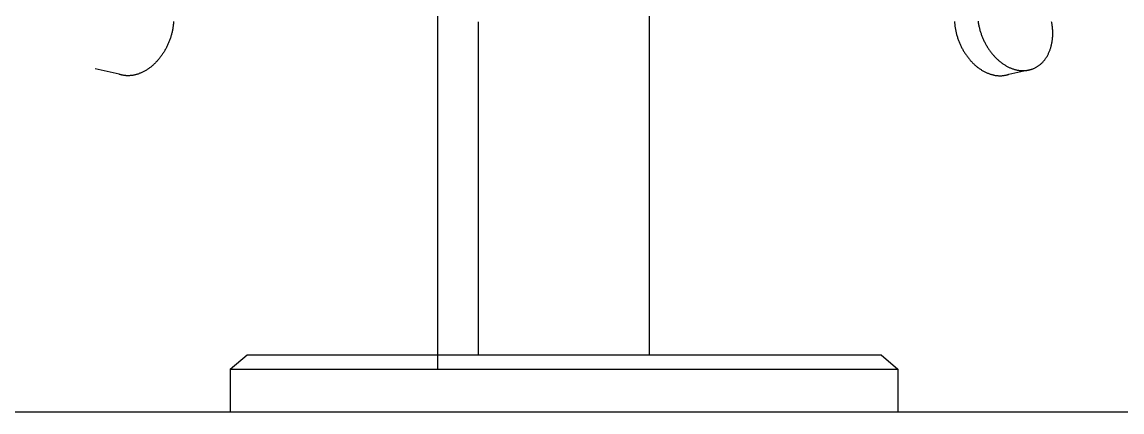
# Model space of a CAD drawing. Extents: x 10753 to 18704, y -5361 to 1140.
# Drawn here: x 11500.04 to 11506.07, y -3619.81 to -3617.67 of the extents above; entities that cross this region are included whole.
import ezdxf

# ---------------------------------------------------------------- set-up
doc = ezdxf.new("R2010")
doc.units = 0
doc.header["$LTSCALE"] = 30
doc.header["$MEASUREMENT"] = 0
doc.layers.add('bath', color=23, linetype='CONTINUOUS')

msp = doc.modelspace()

# ---------------------------------------------------------------- linework, layer by layer
at = {"layer": 'bath'}
for p, q in [((11502.32085, -3619.57184), (11502.32085, -3614.68073)), ((11503.47884, -3619.49443), (11503.47884, -3614.71716)), ((11500.87228, -3617.68334), (11500.87181, -3617.68785)), ((11500.87269, -3617.67883), (11500.87228, -3617.68334)), ((11500.87303, -3617.67434), (11500.87269, -3617.67883)), ((11500.87331, -3617.66985), (11500.87303, -3617.67434)), ((11502.54284, -3619.49443), (11502.54284, -3617.67214)), ((11505.14837, -3617.66985), (11505.14865, -3617.67434)), ((11505.14865, -3617.67434), (11505.149, -3617.67883)), ((11505.149, -3617.67883), (11505.1494, -3617.68334)), ((11505.1494, -3617.68334), (11505.14987, -3617.68785)), ((11505.27744, -3617.66905), (11505.2781, -3617.67357)), ((11505.2781, -3617.67357), (11505.27881, -3617.6781)), ((11505.27881, -3617.6781), (11505.27959, -3617.68263)), ((11505.27959, -3617.68263), (11505.28043, -3617.68715)), ((11505.28043, -3617.68715), (11505.28133, -3617.69168)), ((11505.68114, -3617.6764), (11505.6803, -3617.67187)), ((11505.68192, -3617.68093), (11505.68114, -3617.6764)), ((11505.68264, -3617.68545), (11505.68192, -3617.68093)), ((11505.68329, -3617.68998), (11505.68264, -3617.68545)), ((11500.86014, -3617.74654), (11500.85882, -3617.75101)), ((11500.8614, -3617.74205), (11500.86014, -3617.74654)), ((11500.8626, -3617.73756), (11500.8614, -3617.74205)), ((11500.86374, -3617.73306), (11500.8626, -3617.73756)), ((11500.86482, -3617.72855), (11500.86374, -3617.73306)), ((11500.86584, -3617.72404), (11500.86482, -3617.72855)), ((11500.8668, -3617.71952), (11500.86584, -3617.72404)), ((11500.8677, -3617.71499), (11500.8668, -3617.71952)), ((11500.86854, -3617.71047), (11500.8677, -3617.71499)), ((11500.86932, -3617.70594), (11500.86854, -3617.71047)), ((11500.87003, -3617.70141), (11500.86932, -3617.70594)), ((11500.87069, -3617.69689), (11500.87003, -3617.70141)), ((11500.87128, -3617.69237), (11500.87069, -3617.69689)), ((11500.87181, -3617.68785), (11500.87128, -3617.69237)), ((11505.14987, -3617.68785), (11505.1504, -3617.69237)), ((11505.1504, -3617.69237), (11505.15099, -3617.69689)), ((11505.15099, -3617.69689), (11505.15165, -3617.70141)), ((11505.15165, -3617.70141), (11505.15237, -3617.70594)), ((11505.15237, -3617.70594), (11505.15314, -3617.71047)), ((11505.15314, -3617.71047), (11505.15398, -3617.71499)), ((11505.15398, -3617.71499), (11505.15488, -3617.71952)), ((11505.15488, -3617.71952), (11505.15584, -3617.72404)), ((11505.15584, -3617.72404), (11505.15686, -3617.72855)), ((11505.15686, -3617.72855), (11505.15794, -3617.73306)), ((11505.15794, -3617.73306), (11505.15908, -3617.73756)), ((11505.15908, -3617.73756), (11505.16028, -3617.74205)), ((11505.16028, -3617.74205), (11505.16154, -3617.74654)), ((11505.16154, -3617.74654), (11505.16286, -3617.75101)), ((11505.28133, -3617.69168), (11505.28229, -3617.6962)), ((11505.28229, -3617.6962), (11505.28331, -3617.70071)), ((11505.28331, -3617.70071), (11505.28439, -3617.70522)), ((11505.28439, -3617.70522), (11505.28553, -3617.70972)), ((11505.28553, -3617.70972), (11505.28673, -3617.71422)), ((11505.28673, -3617.71422), (11505.28799, -3617.7187)), ((11505.28799, -3617.7187), (11505.28931, -3617.72317)), ((11505.28931, -3617.72317), (11505.29068, -3617.72762)), ((11505.29068, -3617.72762), (11505.29212, -3617.73206)), ((11505.29212, -3617.73206), (11505.29361, -3617.73649)), ((11505.29361, -3617.73649), (11505.29515, -3617.7409)), ((11505.29515, -3617.7409), (11505.29676, -3617.74528)), ((11505.29676, -3617.74528), (11505.29842, -3617.74965)), ((11505.68388, -3617.6945), (11505.68329, -3617.68998)), ((11505.68441, -3617.69902), (11505.68388, -3617.6945)), ((11505.68488, -3617.70353), (11505.68441, -3617.69902)), ((11505.68529, -3617.70803), (11505.68488, -3617.70353)), ((11505.68563, -3617.71253), (11505.68529, -3617.70803)), ((11505.68591, -3617.71701), (11505.68563, -3617.71253)), ((11505.68613, -3617.72149), (11505.68591, -3617.71701)), ((11505.68591, -3617.75237), (11505.68613, -3617.74801)), ((11505.68629, -3617.72595), (11505.68613, -3617.72149)), ((11505.68613, -3617.74801), (11505.68629, -3617.74364)), ((11505.68638, -3617.73039), (11505.68629, -3617.72595)), ((11505.68629, -3617.74364), (11505.68638, -3617.73924)), ((11505.68641, -3617.73483), (11505.68638, -3617.73039)), ((11505.68638, -3617.73924), (11505.68641, -3617.73483)), ((11500.83657, -3617.80741), (11500.83449, -3617.81157)), ((11500.83861, -3617.80321), (11500.83657, -3617.80741)), ((11500.84059, -3617.79899), (11500.83861, -3617.80321)), ((11500.84253, -3617.79474), (11500.84059, -3617.79899)), ((11500.8444, -3617.79047), (11500.84253, -3617.79474)), ((11500.84623, -3617.78617), (11500.8444, -3617.79047)), ((11500.848, -3617.78184), (11500.84623, -3617.78617)), ((11500.84971, -3617.77749), (11500.848, -3617.78184)), ((11500.85137, -3617.77312), (11500.84971, -3617.77749)), ((11500.85298, -3617.76874), (11500.85137, -3617.77312)), ((11500.85453, -3617.76433), (11500.85298, -3617.76874)), ((11500.85602, -3617.7599), (11500.85453, -3617.76433)), ((11500.85745, -3617.75546), (11500.85602, -3617.7599)), ((11500.85882, -3617.75101), (11500.85745, -3617.75546)), ((11505.16286, -3617.75101), (11505.16423, -3617.75546)), ((11505.16423, -3617.75546), (11505.16567, -3617.7599)), ((11505.16567, -3617.7599), (11505.16716, -3617.76433)), ((11505.16716, -3617.76433), (11505.16871, -3617.76874)), ((11505.16871, -3617.76874), (11505.17031, -3617.77312)), ((11505.17031, -3617.77312), (11505.17197, -3617.77749)), ((11505.17197, -3617.77749), (11505.17368, -3617.78184)), ((11505.17368, -3617.78184), (11505.17545, -3617.78617)), ((11505.17545, -3617.78617), (11505.17728, -3617.79047)), ((11505.17728, -3617.79047), (11505.17916, -3617.79474)), ((11505.17916, -3617.79474), (11505.18109, -3617.79899)), ((11505.18109, -3617.79899), (11505.18307, -3617.80321)), ((11505.18307, -3617.80321), (11505.18511, -3617.80741)), ((11505.18511, -3617.80741), (11505.1872, -3617.81157)), ((11505.29842, -3617.74965), (11505.30013, -3617.754)), ((11505.30013, -3617.754), (11505.3019, -3617.75833)), ((11505.3019, -3617.75833), (11505.30373, -3617.76263)), ((11505.30373, -3617.76263), (11505.30561, -3617.7669)), ((11505.30561, -3617.7669), (11505.30754, -3617.77115)), ((11505.30754, -3617.77115), (11505.30952, -3617.77537)), ((11505.30952, -3617.77537), (11505.31156, -3617.77957)), ((11505.31156, -3617.77957), (11505.31365, -3617.78373)), ((11505.31365, -3617.78373), (11505.31578, -3617.78786)), ((11505.31578, -3617.78786), (11505.31797, -3617.79195)), ((11505.31797, -3617.79195), (11505.32021, -3617.79602)), ((11505.32021, -3617.79602), (11505.3225, -3617.80004)), ((11505.3225, -3617.80004), (11505.32483, -3617.80403)), ((11505.32483, -3617.80403), (11505.32721, -3617.80799)), ((11505.32721, -3617.80799), (11505.32964, -3617.8119)), ((11505.67631, -3617.81043), (11505.6774, -3617.8065)), ((11505.6774, -3617.8065), (11505.67842, -3617.80254)), ((11505.67842, -3617.80254), (11505.67938, -3617.79853)), ((11505.67938, -3617.79853), (11505.68028, -3617.79449)), ((11505.68028, -3617.79449), (11505.68112, -3617.79042)), ((11505.68112, -3617.79042), (11505.6819, -3617.78631)), ((11505.6819, -3617.78631), (11505.68262, -3617.78217)), ((11505.68262, -3617.78217), (11505.68327, -3617.77799)), ((11505.68327, -3617.77799), (11505.68387, -3617.77379)), ((11505.68387, -3617.77379), (11505.6844, -3617.76956)), ((11505.6844, -3617.76956), (11505.68487, -3617.7653)), ((11505.68487, -3617.7653), (11505.68528, -3617.76101)), ((11505.68528, -3617.76101), (11505.68562, -3617.7567)), ((11505.68562, -3617.7567), (11505.68591, -3617.75237)), ((11500.80024, -3617.86594), (11500.79747, -3617.8695)), ((11500.80298, -3617.86233), (11500.80024, -3617.86594)), ((11500.80567, -3617.85868), (11500.80298, -3617.86233)), ((11500.80832, -3617.85498), (11500.80567, -3617.85868)), ((11500.81093, -3617.85123), (11500.80832, -3617.85498)), ((11500.81349, -3617.84744), (11500.81093, -3617.85123)), ((11500.81601, -3617.84361), (11500.81349, -3617.84744)), ((11500.81849, -3617.83974), (11500.81601, -3617.84361)), ((11500.82092, -3617.83583), (11500.81849, -3617.83974)), ((11500.8233, -3617.83187), (11500.82092, -3617.83583)), ((11500.82563, -3617.82788), (11500.8233, -3617.83187)), ((11500.82792, -3617.82386), (11500.82563, -3617.82788)), ((11500.83016, -3617.81979), (11500.82792, -3617.82386)), ((11500.83235, -3617.8157), (11500.83016, -3617.81979)), ((11500.83449, -3617.81157), (11500.83235, -3617.8157)), ((11505.1872, -3617.81157), (11505.18934, -3617.8157)), ((11505.18934, -3617.8157), (11505.19152, -3617.81979)), ((11505.19152, -3617.81979), (11505.19376, -3617.82386)), ((11505.19376, -3617.82386), (11505.19605, -3617.82788)), ((11505.19605, -3617.82788), (11505.19838, -3617.83187)), ((11505.19838, -3617.83187), (11505.20077, -3617.83583)), ((11505.20077, -3617.83583), (11505.20319, -3617.83974)), ((11505.20319, -3617.83974), (11505.20567, -3617.84361)), ((11505.20567, -3617.84361), (11505.20819, -3617.84744)), ((11505.20819, -3617.84744), (11505.21075, -3617.85123)), ((11505.21075, -3617.85123), (11505.21336, -3617.85498)), ((11505.21336, -3617.85498), (11505.21601, -3617.85868)), ((11505.21601, -3617.85868), (11505.21871, -3617.86233)), ((11505.21871, -3617.86233), (11505.22144, -3617.86594)), ((11505.22144, -3617.86594), (11505.22421, -3617.8695)), ((11505.32964, -3617.8119), (11505.33212, -3617.81577)), ((11505.33212, -3617.81577), (11505.33464, -3617.8196)), ((11505.33464, -3617.8196), (11505.3372, -3617.82339)), ((11505.3372, -3617.82339), (11505.33981, -3617.82714)), ((11505.33981, -3617.82714), (11505.34246, -3617.83084)), ((11505.34246, -3617.83084), (11505.34515, -3617.83449)), ((11505.34515, -3617.83449), (11505.34789, -3617.8381)), ((11505.34789, -3617.8381), (11505.35066, -3617.84166)), ((11505.35066, -3617.84166), (11505.35348, -3617.84517)), ((11505.35348, -3617.84517), (11505.35633, -3617.84862)), ((11505.35633, -3617.84862), (11505.35922, -3617.85203)), ((11505.35922, -3617.85203), (11505.36215, -3617.85539)), ((11505.36215, -3617.85539), (11505.36511, -3617.85869)), ((11505.36511, -3617.85869), (11505.36811, -3617.86193)), ((11505.36811, -3617.86193), (11505.37114, -3617.86512)), ((11505.37114, -3617.86512), (11505.37421, -3617.86826)), ((11505.37421, -3617.86826), (11505.3773, -3617.87134)), ((11505.64912, -3617.87018), (11505.65116, -3617.86709)), ((11505.65116, -3617.86709), (11505.65315, -3617.86393)), ((11505.65315, -3617.86393), (11505.65508, -3617.86072)), ((11505.65508, -3617.86072), (11505.65696, -3617.85745)), ((11505.65696, -3617.85745), (11505.65878, -3617.85413)), ((11505.65878, -3617.85413), (11505.66056, -3617.85076)), ((11505.66056, -3617.85076), (11505.66227, -3617.84733)), ((11505.66227, -3617.84733), (11505.66393, -3617.84385)), ((11505.66393, -3617.84385), (11505.66554, -3617.84032)), ((11505.66554, -3617.84032), (11505.66709, -3617.83675)), ((11505.66709, -3617.83675), (11505.66858, -3617.83312)), ((11505.66858, -3617.83312), (11505.67001, -3617.82945)), ((11505.67001, -3617.82945), (11505.67139, -3617.82574)), ((11505.67139, -3617.82574), (11505.67271, -3617.82197)), ((11505.67271, -3617.82197), (11505.67397, -3617.81817)), ((11505.67397, -3617.81817), (11505.67517, -3617.81432)), ((11505.67517, -3617.81432), (11505.67631, -3617.81043)), ((11500.73828, -3617.92658), (11500.73489, -3617.92897)), ((11500.74165, -3617.92413), (11500.73828, -3617.92658)), ((11500.74499, -3617.92161), (11500.74165, -3617.92413)), ((11500.74832, -3617.91903), (11500.74499, -3617.92161)), ((11500.75161, -3617.91638), (11500.74832, -3617.91903)), ((11500.75489, -3617.91366), (11500.75161, -3617.91638)), ((11500.75813, -3617.91089), (11500.75489, -3617.91366)), ((11500.76135, -3617.90805), (11500.75813, -3617.91089)), ((11500.76454, -3617.90515), (11500.76135, -3617.90805)), ((11500.7677, -3617.90219), (11500.76454, -3617.90515)), ((11500.77083, -3617.89917), (11500.7677, -3617.90219)), ((11500.77393, -3617.8961), (11500.77083, -3617.89917)), ((11500.77699, -3617.89296), (11500.77393, -3617.8961)), ((11500.78002, -3617.88977), (11500.77699, -3617.89296)), ((11500.78302, -3617.88653), (11500.78002, -3617.88977)), ((11500.78599, -3617.88323), (11500.78302, -3617.88653)), ((11500.78891, -3617.87987), (11500.78599, -3617.88323)), ((11500.7918, -3617.87646), (11500.78891, -3617.87987)), ((11500.79466, -3617.87301), (11500.7918, -3617.87646)), ((11500.79747, -3617.8695), (11500.79466, -3617.87301)), ((11505.22421, -3617.8695), (11505.22703, -3617.87301)), ((11505.22703, -3617.87301), (11505.22988, -3617.87646)), ((11505.22988, -3617.87646), (11505.23277, -3617.87987)), ((11505.23277, -3617.87987), (11505.2357, -3617.88323)), ((11505.2357, -3617.88323), (11505.23866, -3617.88653)), ((11505.23866, -3617.88653), (11505.24166, -3617.88977)), ((11505.24166, -3617.88977), (11505.24469, -3617.89296)), ((11505.24469, -3617.89296), (11505.24776, -3617.8961)), ((11505.24776, -3617.8961), (11505.25086, -3617.89917)), ((11505.25086, -3617.89917), (11505.25399, -3617.90219)), ((11505.25399, -3617.90219), (11505.25715, -3617.90515)), ((11505.25715, -3617.90515), (11505.26033, -3617.90805)), ((11505.26033, -3617.90805), (11505.26355, -3617.91089)), ((11505.26355, -3617.91089), (11505.2668, -3617.91366)), ((11505.2668, -3617.91366), (11505.27007, -3617.91638)), ((11505.27007, -3617.91638), (11505.27337, -3617.91903)), ((11505.27337, -3617.91903), (11505.27669, -3617.92161)), ((11505.27669, -3617.92161), (11505.28004, -3617.92413)), ((11505.28004, -3617.92413), (11505.2834, -3617.92658)), ((11505.2834, -3617.92658), (11505.28679, -3617.92897)), ((11505.3773, -3617.87134), (11505.38043, -3617.87435)), ((11505.38043, -3617.87435), (11505.38359, -3617.87731)), ((11505.38359, -3617.87731), (11505.38678, -3617.88021)), ((11505.38678, -3617.88021), (11505.39, -3617.88305)), ((11505.39, -3617.88305), (11505.39325, -3617.88582)), ((11505.39325, -3617.88582), (11505.39652, -3617.88854)), ((11505.39652, -3617.88854), (11505.39982, -3617.89119)), ((11505.39982, -3617.89119), (11505.40314, -3617.89377)), ((11505.40314, -3617.89377), (11505.40648, -3617.89629)), ((11505.40648, -3617.89629), (11505.40985, -3617.89874)), ((11505.40985, -3617.89874), (11505.41324, -3617.90113)), ((11505.41324, -3617.90113), (11505.41665, -3617.90345)), ((11505.41665, -3617.90345), (11505.42008, -3617.9057)), ((11505.42008, -3617.9057), (11505.42353, -3617.90788)), ((11505.42353, -3617.90788), (11505.42699, -3617.90999)), ((11505.42699, -3617.90999), (11505.43048, -3617.91204)), ((11505.43048, -3617.91204), (11505.43397, -3617.91401)), ((11505.43397, -3617.91401), (11505.43748, -3617.91591)), ((11505.43748, -3617.91591), (11505.44101, -3617.91773)), ((11505.44101, -3617.91773), (11505.44454, -3617.91949)), ((11505.44454, -3617.91949), (11505.44809, -3617.92117)), ((11505.44809, -3617.92117), (11505.45165, -3617.92278)), ((11505.45165, -3617.92278), (11505.45521, -3617.92431)), ((11505.45521, -3617.92431), (11505.45878, -3617.92577)), ((11505.45878, -3617.92577), (11505.46236, -3617.92716)), ((11505.46236, -3617.92716), (11505.46595, -3617.92847)), ((11505.46595, -3617.92847), (11505.46954, -3617.9297)), ((11505.57706, -3617.92925), (11505.58022, -3617.92799)), ((11505.58022, -3617.92799), (11505.58335, -3617.92665)), ((11505.58335, -3617.92665), (11505.58645, -3617.92523)), ((11505.58645, -3617.92523), (11505.58952, -3617.92375)), ((11505.58952, -3617.92375), (11505.59255, -3617.92218)), ((11505.59255, -3617.92218), (11505.59555, -3617.92055)), ((11505.59555, -3617.92055), (11505.59851, -3617.91884)), ((11505.59851, -3617.91884), (11505.60144, -3617.91706)), ((11505.60144, -3617.91706), (11505.60433, -3617.9152)), ((11505.60433, -3617.9152), (11505.60719, -3617.91327)), ((11505.60719, -3617.91327), (11505.61, -3617.91128)), ((11505.61, -3617.91128), (11505.61278, -3617.90921)), ((11505.61278, -3617.90921), (11505.61551, -3617.90707)), ((11505.61551, -3617.90707), (11505.6182, -3617.90486)), ((11505.6182, -3617.90486), (11505.62086, -3617.90258)), ((11505.62086, -3617.90258), (11505.62347, -3617.90024)), ((11505.62347, -3617.90024), (11505.62603, -3617.89783)), ((11505.62603, -3617.89783), (11505.62855, -3617.89535)), ((11505.62855, -3617.89535), (11505.63103, -3617.89281)), ((11505.63103, -3617.89281), (11505.63346, -3617.8902)), ((11505.63346, -3617.8902), (11505.63584, -3617.88752)), ((11505.63584, -3617.88752), (11505.63818, -3617.88479)), ((11505.63818, -3617.88479), (11505.64047, -3617.88199)), ((11505.64047, -3617.88199), (11505.6427, -3617.87913)), ((11505.6427, -3617.87913), (11505.64489, -3617.87621)), ((11505.64489, -3617.87621), (11505.64703, -3617.87323)), ((11505.64703, -3617.87323), (11505.64912, -3617.87018)), ((11500.57521, -3617.95861), (11500.44421, -3617.92909)), ((11500.57748, -3617.95938), (11500.57521, -3617.95861)), ((11500.58073, -3617.96042), (11500.57748, -3617.95938)), ((11500.584, -3617.96137), (11500.58073, -3617.96042)), ((11500.5873, -3617.96225), (11500.584, -3617.96137)), ((11500.59062, -3617.96305), (11500.5873, -3617.96225)), ((11500.59397, -3617.96377), (11500.59062, -3617.96305)), ((11500.59734, -3617.96442), (11500.59397, -3617.96377)), ((11500.60073, -3617.96499), (11500.59734, -3617.96442)), ((11500.60414, -3617.96547), (11500.60073, -3617.96499)), ((11500.60757, -3617.96588), (11500.60414, -3617.96547)), ((11500.61102, -3617.96621), (11500.60757, -3617.96588)), ((11500.61448, -3617.96647), (11500.61102, -3617.96621)), ((11500.61796, -3617.96664), (11500.61448, -3617.96647)), ((11500.62146, -3617.96673), (11500.61796, -3617.96664)), ((11500.62497, -3617.96675), (11500.62146, -3617.96673)), ((11500.62849, -3617.96668), (11500.62497, -3617.96675)), ((11500.63203, -3617.96654), (11500.62849, -3617.96668)), ((11500.63558, -3617.96632), (11500.63203, -3617.96654)), ((11500.63913, -3617.96602), (11500.63558, -3617.96632)), ((11500.6427, -3617.96564), (11500.63913, -3617.96602)), ((11500.64627, -3617.96518), (11500.6427, -3617.96564)), ((11500.64985, -3617.96464), (11500.64627, -3617.96518)), ((11500.65344, -3617.96403), (11500.64985, -3617.96464)), ((11500.65703, -3617.96333), (11500.65344, -3617.96403)), ((11500.66062, -3617.96256), (11500.65703, -3617.96333)), ((11500.66421, -3617.96171), (11500.66062, -3617.96256)), ((11500.66781, -3617.96078), (11500.66421, -3617.96171)), ((11500.67141, -3617.95978), (11500.66781, -3617.96078)), ((11500.675, -3617.9587), (11500.67141, -3617.95978)), ((11500.67859, -3617.95754), (11500.675, -3617.9587)), ((11500.68218, -3617.95631), (11500.67859, -3617.95754)), ((11500.68577, -3617.955), (11500.68218, -3617.95631)), ((11500.68935, -3617.95361), (11500.68577, -3617.955)), ((11500.69292, -3617.95215), (11500.68935, -3617.95361)), ((11500.69649, -3617.95062), (11500.69292, -3617.95215)), ((11500.70004, -3617.94901), (11500.69649, -3617.95062)), ((11500.70359, -3617.94733), (11500.70004, -3617.94901)), ((11500.70713, -3617.94557), (11500.70359, -3617.94733)), ((11500.71065, -3617.94375), (11500.70713, -3617.94557)), ((11500.71416, -3617.94185), (11500.71065, -3617.94375)), ((11500.71766, -3617.93988), (11500.71416, -3617.94185)), ((11500.72114, -3617.93783), (11500.71766, -3617.93988)), ((11500.7246, -3617.93572), (11500.72114, -3617.93783)), ((11500.72805, -3617.93354), (11500.7246, -3617.93572)), ((11500.73148, -3617.93129), (11500.72805, -3617.93354)), ((11500.73489, -3617.92897), (11500.73148, -3617.93129)), ((11505.28679, -3617.92897), (11505.2902, -3617.93129)), ((11505.2902, -3617.93129), (11505.29363, -3617.93354)), ((11505.29363, -3617.93354), (11505.29708, -3617.93572)), ((11505.29708, -3617.93572), (11505.30055, -3617.93783)), ((11505.30055, -3617.93783), (11505.30403, -3617.93988)), ((11505.30403, -3617.93988), (11505.30752, -3617.94185)), ((11505.30752, -3617.94185), (11505.31103, -3617.94375)), ((11505.31103, -3617.94375), (11505.31456, -3617.94557)), ((11505.31456, -3617.94557), (11505.31809, -3617.94733)), ((11505.31809, -3617.94733), (11505.32164, -3617.94901)), ((11505.32164, -3617.94901), (11505.3252, -3617.95062)), ((11505.3252, -3617.95062), (11505.32876, -3617.95215)), ((11505.32876, -3617.95215), (11505.33234, -3617.95361)), ((11505.33234, -3617.95361), (11505.33591, -3617.955)), ((11505.33591, -3617.955), (11505.3395, -3617.95631)), ((11505.3395, -3617.95631), (11505.34309, -3617.95754)), ((11505.34309, -3617.95754), (11505.34668, -3617.9587)), ((11505.34668, -3617.9587), (11505.35028, -3617.95978)), ((11505.35028, -3617.95978), (11505.35387, -3617.96078)), ((11505.35387, -3617.96078), (11505.35747, -3617.96171)), ((11505.35747, -3617.96171), (11505.36106, -3617.96256)), ((11505.36106, -3617.96256), (11505.36466, -3617.96333)), ((11505.36466, -3617.96333), (11505.36825, -3617.96403)), ((11505.36825, -3617.96403), (11505.37183, -3617.96464)), ((11505.37183, -3617.96464), (11505.37541, -3617.96518)), ((11505.37541, -3617.96518), (11505.37898, -3617.96564)), ((11505.37898, -3617.96564), (11505.38255, -3617.96602)), ((11505.38255, -3617.96602), (11505.38611, -3617.96632)), ((11505.38611, -3617.96632), (11505.38965, -3617.96654)), ((11505.38965, -3617.96654), (11505.39319, -3617.96668)), ((11505.39319, -3617.96668), (11505.39671, -3617.96675)), ((11505.39671, -3617.96675), (11505.40022, -3617.96673)), ((11505.40022, -3617.96673), (11505.40372, -3617.96664)), ((11505.40372, -3617.96664), (11505.4072, -3617.96647)), ((11505.4072, -3617.96647), (11505.41067, -3617.96621)), ((11505.41067, -3617.96621), (11505.41412, -3617.96588)), ((11505.41412, -3617.96588), (11505.41755, -3617.96547)), ((11505.41755, -3617.96547), (11505.42096, -3617.96499)), ((11505.42096, -3617.96499), (11505.42435, -3617.96442)), ((11505.42435, -3617.96442), (11505.42772, -3617.96377)), ((11505.42772, -3617.96377), (11505.43106, -3617.96305)), ((11505.43106, -3617.96305), (11505.43438, -3617.96225)), ((11505.43438, -3617.96225), (11505.43768, -3617.96137)), ((11505.43768, -3617.96137), (11505.44096, -3617.96042)), ((11505.44096, -3617.96042), (11505.4442, -3617.95938)), ((11505.4442, -3617.95938), (11505.44647, -3617.95861)), ((11505.44647, -3617.95861), (11505.57747, -3617.92909)), ((11505.46954, -3617.9297), (11505.47313, -3617.93086)), ((11505.47313, -3617.93086), (11505.47673, -3617.93194)), ((11505.47673, -3617.93194), (11505.48032, -3617.93294)), ((11505.48032, -3617.93294), (11505.48392, -3617.93387)), ((11505.48392, -3617.93387), (11505.48751, -3617.93472)), ((11505.48751, -3617.93472), (11505.4911, -3617.93549)), ((11505.4911, -3617.93549), (11505.49469, -3617.93619)), ((11505.49469, -3617.93619), (11505.49828, -3617.9368)), ((11505.49828, -3617.9368), (11505.50186, -3617.93734)), ((11505.50186, -3617.93734), (11505.50543, -3617.9378)), ((11505.50543, -3617.9378), (11505.509, -3617.93818)), ((11505.509, -3617.93818), (11505.51255, -3617.93848)), ((11505.51255, -3617.93848), (11505.5161, -3617.9387)), ((11505.5161, -3617.9387), (11505.51964, -3617.93884)), ((11505.51964, -3617.93884), (11505.52316, -3617.93891)), ((11505.52316, -3617.93891), (11505.52667, -3617.93889)), ((11505.52667, -3617.93889), (11505.53017, -3617.9388)), ((11505.53017, -3617.9388), (11505.53365, -3617.93863)), ((11505.53365, -3617.93863), (11505.53712, -3617.93837)), ((11505.53712, -3617.93837), (11505.54057, -3617.93804)), ((11505.54057, -3617.93804), (11505.54399, -3617.93763)), ((11505.54399, -3617.93763), (11505.54741, -3617.93715)), ((11505.54741, -3617.93715), (11505.5508, -3617.93658)), ((11505.5508, -3617.93658), (11505.55416, -3617.93593)), ((11505.55416, -3617.93593), (11505.55751, -3617.93521)), ((11505.55751, -3617.93521), (11505.56083, -3617.93441)), ((11505.56083, -3617.93441), (11505.56413, -3617.93353)), ((11505.56413, -3617.93353), (11505.5674, -3617.93258)), ((11505.5674, -3617.93258), (11505.57065, -3617.93154)), ((11505.57065, -3617.93154), (11505.57387, -3617.93043)), ((11505.57387, -3617.93043), (11505.57706, -3617.92925)), ((11501.18393, -3619.57184), (11501.27523, -3619.49443)), ((11501.27523, -3619.49443), (11504.74646, -3619.49443)), ((11504.74646, -3619.49443), (11504.83775, -3619.57184)), ((11501.18393, -3619.57184), (11504.83775, -3619.57184)), ((11501.18393, -3619.57184), (11501.18393, -3619.80643)), ((11504.83775, -3619.57184), (11504.83775, -3619.80643)), ((11490.58904, -3619.80643), (11515.79397, -3619.80643))]:
    msp.add_line(p, q, dxfattribs=at)

doc.saveas('drawing.dxf')
